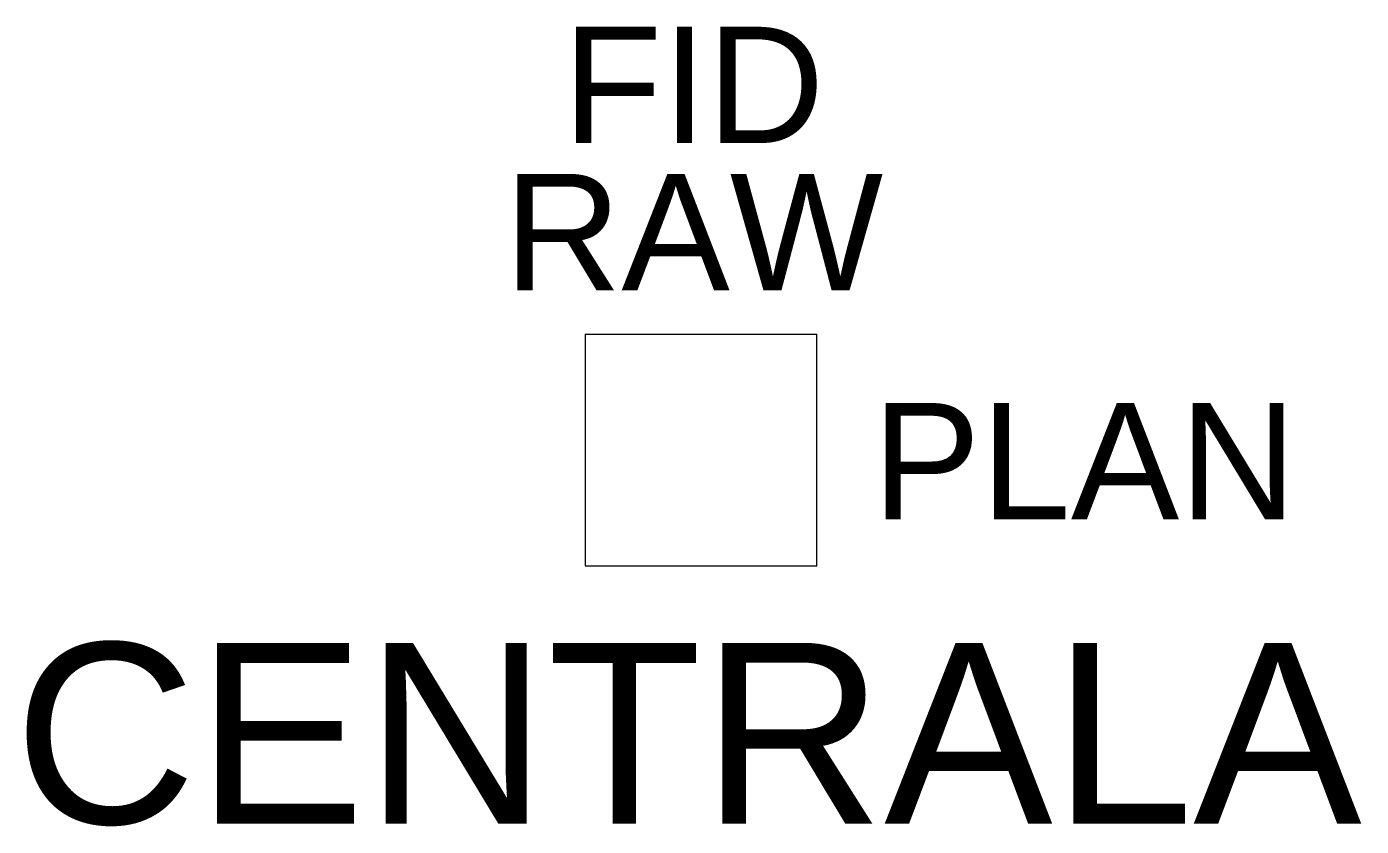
# Model space of a CAD drawing. Header units: millimetres. Extents: x -1032 to 1033, y -565 to 673.
import ezdxf
from ezdxf.enums import TextEntityAlignment as Align

# ---------------------------------------------------------------- set-up
doc = ezdxf.new("R2010")
doc.units = ezdxf.units.MM
doc.header["$LTSCALE"] = 0.25
doc.styles.add('opis_czujki', font='arial.ttf')
doc.styles.add('opis_czujki_2', font='arial.ttf')

msp = doc.modelspace()

# ---------------------------------------------------------------- linework, layer by layer
for p, q in [((-167.9, 196.9), (-167.9, -161.8)), ((-167.9, 196.9), (190.7, 196.9)), ((190.7, -161.8), (190.7, 196.9)), ((-167.9, -161.8), (190.7, -161.8))]:
    msp.add_line(p, q)

# ---------------------------------------------------------------- texts
for tag, text, height, style, flags, p in [('FID', 'XX', 180, 'opis_czujki_2', 9, (0, 582.8)), ('RAW', 'XX', 180, 'opis_czujki_2', 9, (0, 354.9)), ('CENTRALA', 'xx', 280, 'opis_czujki', 8, (-9, -421.1))]:
    msp.add_attdef(tag, text=text, height=height, dxfattribs=dict(style=style, flags=flags)).set_placement(p, align=Align.MIDDLE_CENTER)
at = {"style": 'opis_czujki_2', "flags": 9}
msp.add_attdef('PLAN', (276.4, -89.8), 'xx', height=180, dxfattribs=at)

doc.saveas('drawing.dxf')
